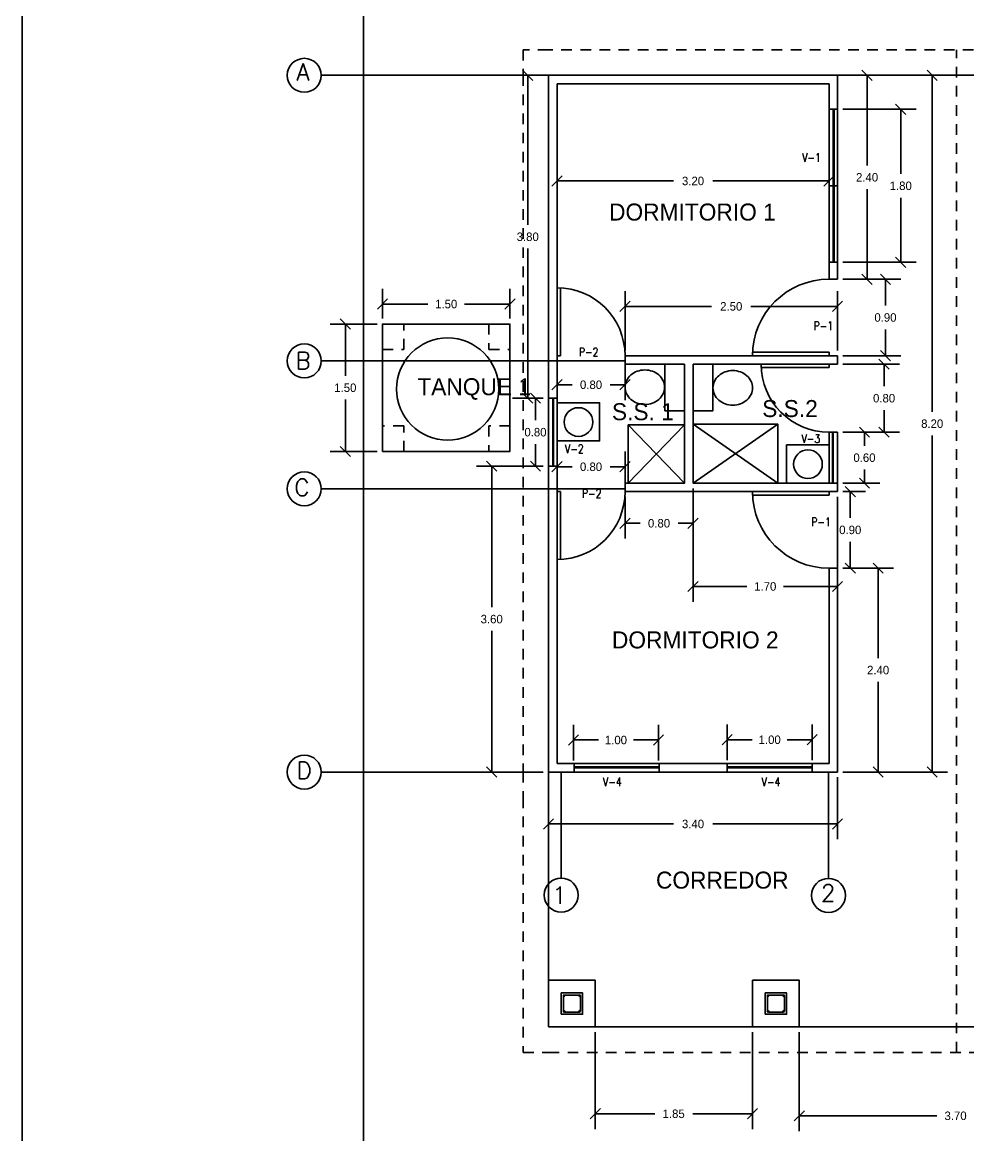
# Model space of a CAD drawing. Extents: x -52 to 126, y -84 to 6.
# Drawn here: x 18.36 to 29.49, y -19.65 to -6.55 of the extents above; entities that cross this region are included whole.
import ezdxf
from ezdxf.enums import TextEntityAlignment as Align

# ---------------------------------------------------------------- set-up
doc = ezdxf.new("R2010")
doc.units = 0
doc.header["$MEASUREMENT"] = 0
doc.linetypes.add('HIDDEN2', pattern=[0.1875, 0.125, -0.0625])
doc.layers.get('0').update_dxf_attribs({"linetype": 'CONTINUOUS'})
doc.layers.get('DEFPOINTS').update_dxf_attribs({"linetype": 'CONTINUOUS'})
for name, color, linetype in [('DIMENSIONES', 2, 'CONTINUOUS'), ('FLECHAS', 8, 'CONTINUOUS'), ('MARCO', 1, 'CONTINUOUS'), ('PAREDES', 7, 'CONTINUOUS'), ('PUERTAS', 6, 'CONTINUOUS'), ('REFUERZO', 3, 'CONTINUOUS'), ('SANITARIOS', 4, 'CONTINUOUS'), ('TECHO', 5, 'CONTINUOUS'), ('TERRENO', 3, 'CONTINUOUS'), ('TEXTOS', 3, 'CONTINUOUS'), ('VENTANAS', 8, 'CONTINUOUS')]:
    doc.layers.add(name, color=color, linetype=linetype)
doc.styles.add('CITYBLUEPRINT', font='CIBT____.PFB', dxfattribs={"height": 0.2})
doc.styles.add('ROMANS', font='romans', dxfattribs={"height": 0.2})
doc.styles.add('ROMANT', font='romant', dxfattribs={"width": 2, "height": 0.4})
doc.dimstyles.get("Standard").update_dxf_attribs({"dimtxt": 0.18, "dimasz": 0.18, "dimexe": 0.18, "dimexo": 0.0625, "dimgap": 0.09, "dimtad": 0, "dimtih": 1, "dimtoh": 1, "dimzin": 0, "dimtxsty": 'CITYBLUEPRINT', "dimcen": 0.09, "dimazin": 3, "dimtfac": 1, "dimtofl": 0, "dimtmove": 0, "dimatfit": 3, "dimtolj": 1, "dimtzin": 0})

# ---------------------------------------------------------------- blocks, each defined once
blk = doc.blocks.new('*D0')
at = {"color": 0, "linetype": 'BYBLOCK'}
for p, q in [((24.554, -15.441), (24.554, -16.17)), ((27.954, -15.441), (27.954, -16.17)), ((24.494, -16.05), (24.614, -15.93)), ((27.894, -16.05), (28.014, -15.93)), ((24.554, -15.99), (26.023, -15.99)), ((27.954, -15.99), (26.486, -15.99))]:
    blk.add_line(p, q, dxfattribs=at)
at = {"layer": 'DEFPOINTS', "color": 0, "linetype": 'BYBLOCK'}
for p in [(24.554, -15.379), (27.954, -15.379), (27.954, -15.99)]:
    blk.add_point(p, dxfattribs=at)
at = {"color": 0, "linetype": 'BYBLOCK'}
blk.add_text('3.40', height=0.1, dxfattribs=at).set_placement((26.254, -15.99), align=Align.MIDDLE_CENTER)
blk = doc.blocks.new('*D1')
at = {"color": 0, "linetype": 'BYBLOCK'}
for p, q in [((26.794, -15.036), (26.914, -14.916)), ((26.854, -15.216), (26.854, -14.796)), ((27.794, -15.036), (27.914, -14.916)), ((27.854, -15.216), (27.854, -14.796)), ((26.854, -14.976), (27.148, -14.976)), ((27.854, -14.976), (27.561, -14.976))]:
    blk.add_line(p, q, dxfattribs=at)
at = {"layer": 'DEFPOINTS', "color": 0, "linetype": 'BYBLOCK'}
for p in [(26.854, -14.976), (26.854, -15.279), (27.854, -15.279)]:
    blk.add_point(p, dxfattribs=at)
at = {"color": 0, "linetype": 'BYBLOCK'}
blk.add_text('1.00', height=0.1, dxfattribs=at).set_placement((27.354, -14.976), align=Align.MIDDLE_CENTER)
blk = doc.blocks.new('*D2')
at = {"color": 0, "linetype": 'BYBLOCK'}
for p, q in [((24.654, -15.216), (24.654, -14.793)), ((25.654, -15.216), (25.654, -14.793)), ((24.594, -15.033), (24.714, -14.913)), ((25.594, -15.033), (25.714, -14.913)), ((24.654, -14.973), (24.948, -14.973)), ((25.654, -14.973), (25.361, -14.973))]:
    blk.add_line(p, q, dxfattribs=at)
at = {"layer": 'DEFPOINTS', "color": 0, "linetype": 'BYBLOCK'}
for p in [(25.654, -14.973), (24.654, -15.279), (25.654, -15.279)]:
    blk.add_point(p, dxfattribs=at)
at = {"color": 0, "linetype": 'BYBLOCK'}
blk.add_text('1.00', height=0.1, dxfattribs=at).set_placement((25.154, -14.973), align=Align.MIDDLE_CENTER)
blk = doc.blocks.new('*D3')
at = {"color": 0, "linetype": 'BYBLOCK'}
for p, q in [((28.492, -13.039), (28.372, -12.919)), ((28.017, -12.979), (28.612, -12.979)), ((28.432, -12.979), (28.432, -14.039)), ((28.432, -15.379), (28.432, -14.319)), ((28.492, -15.439), (28.372, -15.319)), ((28.017, -15.379), (28.612, -15.379))]:
    blk.add_line(p, q, dxfattribs=at)
at = {"layer": 'DEFPOINTS', "color": 0, "linetype": 'BYBLOCK'}
for p in [(27.954, -12.979), (28.432, -12.979), (27.954, -15.379)]:
    blk.add_point(p, dxfattribs=at)
at = {"color": 0, "linetype": 'BYBLOCK'}
blk.add_text('2.40', height=0.1, dxfattribs=at).set_placement((28.432, -14.179), align=Align.MIDDLE_CENTER)
blk = doc.blocks.new('*D4')
at = {"color": 0, "linetype": 'BYBLOCK'}
for p, q in [((24.654, -12.016), (24.654, -11.606)), ((25.454, -12.016), (25.454, -11.606)), ((24.594, -11.846), (24.714, -11.726)), ((25.394, -11.846), (25.514, -11.726)), ((24.654, -11.786), (24.831, -11.786)), ((25.454, -11.786), (25.278, -11.786))]:
    blk.add_line(p, q, dxfattribs=at)
at = {"layer": 'DEFPOINTS', "color": 0, "linetype": 'BYBLOCK'}
for p in [(24.654, -11.786), (24.654, -12.079), (25.454, -12.079)]:
    blk.add_point(p, dxfattribs=at)
at = {"color": 0, "linetype": 'BYBLOCK'}
blk.add_text('0.80', height=0.1, dxfattribs=at).set_placement((25.054, -11.786), align=Align.MIDDLE_CENTER)
blk = doc.blocks.new('*D5')
at = {"color": 0, "linetype": 'BYBLOCK'}
for p, q in [((28.164, -12.139), (28.044, -12.019)), ((28.017, -12.079), (28.284, -12.079)), ((28.104, -12.079), (28.104, -12.389)), ((28.104, -12.979), (28.104, -12.669)), ((28.164, -13.039), (28.044, -12.919)), ((28.017, -12.979), (28.284, -12.979))]:
    blk.add_line(p, q, dxfattribs=at)
at = {"layer": 'DEFPOINTS', "color": 0, "linetype": 'BYBLOCK'}
for p in [(27.954, -12.079), (28.104, -12.079), (27.954, -12.979)]:
    blk.add_point(p, dxfattribs=at)
at = {"color": 0, "linetype": 'BYBLOCK'}
blk.add_text('0.90', height=0.1, dxfattribs=at).set_placement((28.104, -12.529), align=Align.MIDDLE_CENTER)
blk = doc.blocks.new('*D6')
at = {"color": 0, "linetype": 'BYBLOCK'}
for p, q in [((28.017, -10.579), (28.682, -10.579)), ((28.562, -10.639), (28.442, -10.519)), ((28.502, -10.579), (28.502, -10.839)), ((28.502, -11.379), (28.502, -11.119)), ((28.017, -11.379), (28.682, -11.379)), ((28.562, -11.439), (28.442, -11.319))]:
    blk.add_line(p, q, dxfattribs=at)
at = {"layer": 'DEFPOINTS', "color": 0, "linetype": 'BYBLOCK'}
for p in [(27.954, -10.579), (28.502, -10.579), (27.954, -11.379)]:
    blk.add_point(p, dxfattribs=at)
at = {"color": 0, "linetype": 'BYBLOCK'}
blk.add_text('0.80', height=0.1, dxfattribs=at).set_placement((28.502, -10.979), align=Align.MIDDLE_CENTER)
blk = doc.blocks.new('*D7')
at = {"color": 0, "linetype": 'BYBLOCK'}
for p, q in [((28.578, -9.639), (28.458, -9.519)), ((28.017, -9.579), (28.698, -9.579)), ((28.518, -9.579), (28.518, -9.889)), ((28.518, -10.479), (28.518, -10.169)), ((28.578, -10.539), (28.458, -10.419)), ((28.017, -10.479), (28.698, -10.479))]:
    blk.add_line(p, q, dxfattribs=at)
at = {"layer": 'DEFPOINTS', "color": 0, "linetype": 'BYBLOCK'}
for p in [(27.954, -9.579), (28.518, -9.579), (27.954, -10.479)]:
    blk.add_point(p, dxfattribs=at)
at = {"color": 0, "linetype": 'BYBLOCK'}
blk.add_text('0.90', height=0.1, dxfattribs=at).set_placement((28.518, -10.029), align=Align.MIDDLE_CENTER)
blk = doc.blocks.new('*D8')
at = {"color": 0, "linetype": 'BYBLOCK'}
for p, q in [((28.017, -11.379), (28.451, -11.379)), ((28.331, -11.439), (28.211, -11.319)), ((28.271, -11.379), (28.271, -11.539)), ((28.271, -11.979), (28.271, -11.819)), ((28.017, -11.979), (28.451, -11.979)), ((28.331, -12.039), (28.211, -11.919))]:
    blk.add_line(p, q, dxfattribs=at)
at = {"layer": 'DEFPOINTS', "color": 0, "linetype": 'BYBLOCK'}
for p in [(27.954, -11.379), (27.954, -11.979), (28.271, -11.979)]:
    blk.add_point(p, dxfattribs=at)
at = {"color": 0, "linetype": 'BYBLOCK'}
blk.add_text('0.60', height=0.1, dxfattribs=at).set_placement((28.271, -11.679), align=Align.MIDDLE_CENTER)
blk = doc.blocks.new('*D9')
at = {"color": 0, "linetype": 'BYBLOCK'}
for p, q in [((28.017, -7.179), (28.482, -7.179)), ((28.362, -7.239), (28.242, -7.119)), ((28.302, -7.179), (28.302, -8.239)), ((28.302, -9.579), (28.302, -8.519)), ((28.362, -9.639), (28.242, -9.519)), ((28.017, -9.579), (28.482, -9.579))]:
    blk.add_line(p, q, dxfattribs=at)
at = {"layer": 'DEFPOINTS', "color": 0, "linetype": 'BYBLOCK'}
for p in [(27.954, -7.179), (28.302, -7.179), (27.954, -9.579)]:
    blk.add_point(p, dxfattribs=at)
at = {"color": 0, "linetype": 'BYBLOCK'}
blk.add_text('2.40', height=0.1, dxfattribs=at).set_placement((28.302, -8.379), align=Align.MIDDLE_CENTER)
blk = doc.blocks.new('*D10')
at = {"color": 0, "linetype": 'BYBLOCK'}
for p, q in [((25.454, -10.416), (25.454, -9.718)), ((27.954, -10.416), (27.954, -9.718)), ((25.394, -9.958), (25.514, -9.838)), ((25.454, -9.898), (26.473, -9.898)), ((27.954, -9.898), (26.936, -9.898)), ((27.894, -9.958), (28.014, -9.838))]:
    blk.add_line(p, q, dxfattribs=at)
at = {"layer": 'DEFPOINTS', "color": 0, "linetype": 'BYBLOCK'}
for p in [(25.454, -9.898), (25.454, -10.479), (27.954, -10.479)]:
    blk.add_point(p, dxfattribs=at)
at = {"color": 0, "linetype": 'BYBLOCK'}
blk.add_text('2.50', height=0.1, dxfattribs=at).set_placement((26.704, -9.898), align=Align.MIDDLE_CENTER)
blk = doc.blocks.new('*D11')
at = {"color": 0, "linetype": 'BYBLOCK'}
for p, q in [((26.254, -12.041), (26.254, -12.631)), ((25.454, -12.141), (25.454, -12.631)), ((25.394, -12.511), (25.514, -12.391)), ((26.194, -12.511), (26.314, -12.391)), ((25.454, -12.451), (25.631, -12.451)), ((26.254, -12.451), (26.078, -12.451))]:
    blk.add_line(p, q, dxfattribs=at)
at = {"layer": 'DEFPOINTS', "color": 0, "linetype": 'BYBLOCK'}
for p in [(26.254, -11.979), (25.454, -12.079), (26.254, -12.451)]:
    blk.add_point(p, dxfattribs=at)
at = {"color": 0, "linetype": 'BYBLOCK'}
blk.add_text('0.80', height=0.1, dxfattribs=at).set_placement((25.854, -12.451), align=Align.MIDDLE_CENTER)
blk = doc.blocks.new('*D45')
at = {"color": 0, "linetype": 'BYBLOCK'}
for p, q in [((24.654, -10.541), (24.654, -11.001)), ((25.454, -10.541), (25.454, -11.001)), ((24.594, -10.881), (24.714, -10.761)), ((24.654, -10.821), (24.831, -10.821)), ((25.454, -10.821), (25.278, -10.821)), ((25.394, -10.881), (25.514, -10.761))]:
    blk.add_line(p, q, dxfattribs=at)
at = {"layer": 'DEFPOINTS', "color": 0, "linetype": 'BYBLOCK'}
for p in [(24.654, -10.479), (25.454, -10.479), (25.454, -10.821)]:
    blk.add_point(p, dxfattribs=at)
at = {"color": 0, "linetype": 'BYBLOCK'}
blk.add_text('0.80', height=0.1, dxfattribs=at).set_placement((25.054, -10.821), align=Align.MIDDLE_CENTER)
blk = doc.blocks.new('*D12')
at = {"color": 0, "linetype": 'BYBLOCK'}
for p, q in [((24.492, -10.979), (24.22, -10.979)), ((24.46, -11.039), (24.34, -10.919)), ((24.4, -10.979), (24.4, -11.239)), ((24.4, -11.779), (24.4, -11.519)), ((24.492, -11.779), (24.22, -11.779)), ((24.46, -11.839), (24.34, -11.719))]:
    blk.add_line(p, q, dxfattribs=at)
at = {"layer": 'DEFPOINTS', "color": 0, "linetype": 'BYBLOCK'}
for p in [(24.4, -10.979), (24.554, -10.979), (24.554, -11.779)]:
    blk.add_point(p, dxfattribs=at)
at = {"color": 0, "linetype": 'BYBLOCK'}
blk.add_text('0.80', height=0.1, dxfattribs=at).set_placement((24.4, -11.379), align=Align.MIDDLE_CENTER)
blk = doc.blocks.new('*D13')
at = {"color": 0, "linetype": 'BYBLOCK'}
for p, q in [((24.654, -7.341), (24.654, -8.602)), ((27.854, -7.341), (27.854, -8.602)), ((24.594, -8.482), (24.714, -8.362)), ((27.794, -8.482), (27.914, -8.362)), ((24.654, -8.422), (26.023, -8.422)), ((27.854, -8.422), (26.486, -8.422))]:
    blk.add_line(p, q, dxfattribs=at)
at = {"layer": 'DEFPOINTS', "color": 0, "linetype": 'BYBLOCK'}
for p in [(24.654, -7.279), (27.854, -7.279), (27.854, -8.422)]:
    blk.add_point(p, dxfattribs=at)
at = {"color": 0, "linetype": 'BYBLOCK'}
blk.add_text('3.20', height=0.1, dxfattribs=at).set_placement((26.254, -8.422), align=Align.MIDDLE_CENTER)
blk = doc.blocks.new('*D14')
at = {"color": 0, "linetype": 'BYBLOCK'}
for p, q in [((24.492, -11.779), (23.705, -11.779)), ((23.945, -11.839), (23.825, -11.719)), ((23.885, -11.779), (23.885, -13.439)), ((23.885, -15.379), (23.885, -13.719)), ((23.945, -15.439), (23.825, -15.319)), ((24.492, -15.379), (23.705, -15.379))]:
    blk.add_line(p, q, dxfattribs=at)
at = {"layer": 'DEFPOINTS', "color": 0, "linetype": 'BYBLOCK'}
for p in [(23.885, -11.779), (24.554, -11.779), (24.554, -15.379)]:
    blk.add_point(p, dxfattribs=at)
at = {"color": 0, "linetype": 'BYBLOCK'}
blk.add_text('3.60', height=0.1, dxfattribs=at).set_placement((23.885, -13.579), align=Align.MIDDLE_CENTER)
blk = doc.blocks.new('*D15')
at = {"color": 0, "linetype": 'BYBLOCK'}
for p, q in [((24.492, -7.179), (24.129, -7.179)), ((24.369, -7.239), (24.249, -7.119)), ((24.309, -7.179), (24.309, -8.939)), ((24.309, -10.979), (24.309, -9.219)), ((24.492, -10.979), (24.129, -10.979)), ((24.369, -11.039), (24.249, -10.919))]:
    blk.add_line(p, q, dxfattribs=at)
at = {"layer": 'DEFPOINTS', "color": 0, "linetype": 'BYBLOCK'}
for p in [(24.309, -7.179), (24.554, -7.179), (24.554, -10.979)]:
    blk.add_point(p, dxfattribs=at)
at = {"color": 0, "linetype": 'BYBLOCK'}
blk.add_text('3.80', height=0.1, dxfattribs=at).set_placement((24.309, -9.079), align=Align.MIDDLE_CENTER)
blk = doc.blocks.new('*D16')
at = {"color": 0, "linetype": 'BYBLOCK'}
for p, q in [((28.017, -7.179), (29.248, -7.179)), ((29.128, -7.239), (29.008, -7.119)), ((29.068, -7.179), (29.068, -11.139)), ((29.068, -15.379), (29.068, -11.419)), ((29.128, -15.439), (29.008, -15.319)), ((28.017, -15.379), (29.248, -15.379))]:
    blk.add_line(p, q, dxfattribs=at)
at = {"layer": 'DEFPOINTS', "color": 0, "linetype": 'BYBLOCK'}
for p in [(27.954, -7.179), (29.068, -7.179), (27.954, -15.379)]:
    blk.add_point(p, dxfattribs=at)
at = {"color": 0, "linetype": 'BYBLOCK'}
blk.add_text('8.20', height=0.1, dxfattribs=at).set_placement((29.068, -11.279), align=Align.MIDDLE_CENTER)
blk = doc.blocks.new('*D17')
at = {"color": 0, "linetype": 'BYBLOCK'}
for p, q in [((26.254, -12.104), (26.254, -13.375)), ((27.954, -12.141), (27.954, -13.375)), ((26.194, -13.255), (26.314, -13.135)), ((26.254, -13.195), (26.889, -13.195)), ((27.954, -13.195), (27.319, -13.195)), ((27.894, -13.255), (28.014, -13.135))]:
    blk.add_line(p, q, dxfattribs=at)
at = {"layer": 'DEFPOINTS', "color": 0, "linetype": 'BYBLOCK'}
for p in [(26.254, -12.041), (27.954, -12.079), (27.954, -13.195)]:
    blk.add_point(p, dxfattribs=at)
at = {"color": 0, "linetype": 'BYBLOCK'}
blk.add_text('1.70', height=0.1, dxfattribs=at).set_placement((27.104, -13.195), align=Align.MIDDLE_CENTER)
blk = doc.blocks.new('*D34')
at = {"color": 0, "linetype": 'BYBLOCK'}
for p, q in [((22.54, -9.931), (22.66, -9.811)), ((22.6, -10.043), (22.6, -9.691)), ((24.04, -9.931), (24.16, -9.811)), ((24.1, -10.043), (24.1, -9.691)), ((22.6, -9.871), (23.135, -9.871)), ((24.1, -9.871), (23.565, -9.871))]:
    blk.add_line(p, q, dxfattribs=at)
at = {"layer": 'DEFPOINTS', "color": 0, "linetype": 'BYBLOCK'}
for p in [(24.1, -9.871), (22.6, -10.106), (24.1, -10.106)]:
    blk.add_point(p, dxfattribs=at)
at = {"color": 0, "linetype": 'BYBLOCK'}
blk.add_text('1.50', height=0.1, dxfattribs=at).set_placement((23.35, -9.871), align=Align.MIDDLE_CENTER)
blk = doc.blocks.new('*D35')
at = {"color": 0, "linetype": 'BYBLOCK'}
for p, q in [((22.223, -10.166), (22.103, -10.046)), ((22.537, -10.106), (21.983, -10.106)), ((22.163, -10.106), (22.163, -10.716)), ((22.163, -11.606), (22.163, -10.996)), ((22.537, -11.606), (21.983, -11.606)), ((22.223, -11.666), (22.103, -11.546))]:
    blk.add_line(p, q, dxfattribs=at)
at = {"layer": 'DEFPOINTS', "color": 0, "linetype": 'BYBLOCK'}
for p in [(22.6, -10.106), (22.163, -11.606), (22.6, -11.606)]:
    blk.add_point(p, dxfattribs=at)
at = {"color": 0, "linetype": 'BYBLOCK'}
blk.add_text('1.50', height=0.1, dxfattribs=at).set_placement((22.163, -10.856), align=Align.MIDDLE_CENTER)
blk = doc.blocks.new('*D135')
at = {"color": 0, "linetype": 'BYBLOCK'}
for p, q in [((28.017, -7.579), (28.878, -7.579)), ((28.758, -7.639), (28.638, -7.519)), ((28.698, -7.579), (28.698, -8.339)), ((28.698, -9.379), (28.698, -8.619)), ((28.017, -9.379), (28.878, -9.379)), ((28.758, -9.439), (28.638, -9.319))]:
    blk.add_line(p, q, dxfattribs=at)
at = {"layer": 'DEFPOINTS', "color": 0, "linetype": 'BYBLOCK'}
for p in [(27.954, -7.579), (27.954, -9.379), (28.698, -9.379)]:
    blk.add_point(p, dxfattribs=at)
at = {"color": 0, "linetype": 'BYBLOCK'}
blk.add_text('1.80', height=0.1, dxfattribs=at).set_placement((28.698, -8.479), align=Align.MIDDLE_CENTER)
blk = doc.blocks.new('*D186')
at = {"color": 0, "linetype": 'BYBLOCK'}
for p, q in [((25.104, -18.441), (25.104, -19.581)), ((26.954, -18.441), (26.954, -19.581)), ((25.044, -19.461), (25.164, -19.341)), ((26.894, -19.461), (27.014, -19.341)), ((25.104, -19.401), (25.806, -19.401)), ((26.954, -19.401), (26.253, -19.401))]:
    blk.add_line(p, q, dxfattribs=at)
at = {"layer": 'DEFPOINTS', "color": 0, "linetype": 'BYBLOCK'}
for p in [(25.104, -18.379), (26.954, -18.379), (26.954, -19.401)]:
    blk.add_point(p, dxfattribs=at)
at = {"color": 0, "linetype": 'BYBLOCK'}
blk.add_text('1.85', height=0.1, dxfattribs=at).set_placement((25.896, -19.451))
blk = doc.blocks.new('*D187')
at = {"color": 0, "linetype": 'BYBLOCK'}
for p, q in [((27.504, -18.441), (27.504, -19.605)), ((31.204, -18.441), (31.204, -19.605)), ((27.444, -19.485), (27.564, -19.365)), ((31.144, -19.485), (31.264, -19.365)), ((27.504, -19.425), (29.123, -19.425)), ((31.204, -19.425), (29.586, -19.425))]:
    blk.add_line(p, q, dxfattribs=at)
at = {"layer": 'DEFPOINTS', "color": 0, "linetype": 'BYBLOCK'}
for p in [(27.504, -18.379), (31.204, -18.379), (31.204, -19.425)]:
    blk.add_point(p, dxfattribs=at)
at = {"color": 0, "linetype": 'BYBLOCK'}
blk.add_text('3.70', height=0.1, dxfattribs=at).set_placement((29.213, -19.475))

msp = doc.modelspace()

# ---------------------------------------------------------------- linework, layer by layer
at = {"layer": 'FLECHAS'}
for p, q in [((24.554, -7.179), (21.88, -7.179)), ((25.454, -10.541), (21.88, -10.541)), ((25.454, -12.045), (21.88, -12.045)), ((24.492, -15.379), (21.88, -15.379))]:
    msp.add_line(p, q, dxfattribs=at)
for points in [[(24.703, -15.379), (24.703, -16.627)], [(27.848, -15.379), (27.848, -16.343), (27.848, -16.631)]]:
    msp.add_lwpolyline(points, dxfattribs=at)
at = {"layer": 'MARCO'}
msp.add_lwpolyline([(18.362, 5.655), (18.362, -33.62), (43.019, -33.62), (43.019, 5.655)], close=True, dxfattribs=at)
for centre in [(21.68, -7.179), (21.68, -10.541), (21.68, -12.045), (21.68, -15.379), (24.703, -16.827), (27.848, -16.831)]:
    msp.add_circle(centre, 0.2, dxfattribs=at)
at = {"layer": 'PAREDES'}
for p, q in [((24.554, -7.179), (27.954, -7.179)), ((24.554, -7.179), (24.554, -9.679)), ((27.954, -7.279), (27.954, -7.179)), ((30.954, -7.179), (27.954, -7.179)), ((24.654, -7.279), (27.654, -7.279)), ((24.654, -9.679), (24.654, -7.279)), ((27.654, -7.279), (27.854, -7.279)), ((27.854, -7.279), (27.854, -9.579)), ((27.954, -7.279), (27.954, -9.579)), ((24.554, -10.579), (24.554, -9.679)), ((24.654, -9.679), (24.654, -10.479)), ((27.854, -9.579), (27.954, -9.579)), ((24.554, -10.579), (24.554, -13.179)), ((24.654, -10.579), (24.654, -10.479)), ((24.654, -10.579), (24.654, -11.979)), ((27.854, -10.479), (25.454, -10.479)), ((25.454, -10.579), (25.454, -10.479)), ((25.454, -10.579), (26.154, -10.579)), ((26.154, -10.579), (26.154, -11.979)), ((26.254, -10.579), (26.254, -11.979)), ((26.254, -10.579), (27.854, -10.579)), ((27.054, -10.479), (27.054, -10.479)), ((27.854, -10.479), (27.954, -10.479)), ((27.854, -10.579), (27.954, -10.579)), ((27.954, -10.479), (27.954, -10.579)), ((27.854, -11.379), (27.954, -11.379)), ((27.854, -11.379), (27.854, -11.979)), ((27.954, -11.379), (27.954, -12.079)), ((24.654, -11.979), (24.654, -11.979)), ((24.654, -11.979), (24.654, -12.079)), ((26.154, -11.979), (25.454, -11.979)), ((25.454, -12.079), (25.454, -11.979)), ((27.854, -11.979), (26.254, -11.979)), ((24.654, -15.279), (24.654, -12.079)), ((25.454, -12.079), (27.854, -12.079)), ((27.854, -12.079), (27.954, -12.079)), ((27.854, -12.979), (27.854, -15.279)), ((27.854, -12.979), (27.954, -12.979)), ((27.954, -12.979), (27.954, -15.379)), ((24.554, -15.379), (24.554, -13.179)), ((27.854, -15.279), (24.654, -15.279)), ((27.954, -15.379), (24.554, -15.379)), ((24.554, -18.379), (24.554, -15.379)), ((24.554, -18.379), (34.154, -18.379))]:
    msp.add_line(p, q, dxfattribs=at)
for points in [[(22.6, -11.606), (24.1, -11.606), (24.1, -10.106), (22.6, -10.106)], [(24.554, -18.379), (25.104, -18.379), (25.104, -17.829), (24.554, -17.829)], [(26.954, -18.379), (27.504, -18.379), (27.504, -17.829), (26.954, -17.829)], [(24.704, -18.229), (24.954, -18.229), (24.954, -17.979), (24.704, -17.979)], [(27.104, -18.229), (27.354, -18.229), (27.354, -17.979), (27.104, -17.979)]]:
    msp.add_lwpolyline(points, close=True, dxfattribs=at)
at = {"layer": 'PAREDES', "linetype": 'HIDDEN2'}
for points in [[(22.6, -10.406), (22.85, -10.406), (22.85, -10.106), (22.6, -10.106)], [(23.85, -10.406), (24.1, -10.406), (24.1, -10.106), (23.85, -10.106)], [(22.6, -11.606), (22.85, -11.606), (22.85, -11.306), (22.6, -11.306)], [(23.85, -11.606), (24.1, -11.606), (24.1, -11.306), (23.85, -11.306)]]:
    msp.add_lwpolyline(points, close=True, dxfattribs=at)
at = {"layer": 'PUERTAS'}
for p, q in [((24.654, -10.479), (24.654, -9.679)), ((24.694, -10.479), (24.694, -9.679)), ((26.954, -10.439), (27.854, -10.439)), ((27.854, -10.479), (27.854, -10.439)), ((24.654, -10.479), (24.654, -10.479)), ((24.654, -10.479), (24.694, -10.479)), ((26.954, -10.479), (27.854, -10.479)), ((27.054, -10.579), (27.854, -10.579)), ((27.854, -10.579), (27.854, -10.619)), ((27.054, -10.619), (27.854, -10.619)), ((24.654, -12.079), (24.654, -12.879)), ((24.654, -12.079), (24.694, -12.079)), ((24.694, -12.079), (24.694, -12.879)), ((26.954, -12.079), (27.854, -12.079)), ((26.954, -12.119), (27.854, -12.119)), ((27.854, -12.079), (27.854, -12.119)), ((27.854, -12.119), (27.854, -12.119))]:
    msp.add_line(p, q, dxfattribs=at)
for centre, radius, start, end in [((24.654, -10.479), 0.8, 0, 90), ((27.854, -10.479), 0.9, 90, 180), ((27.854, -10.579), 0.8, 180, 270), ((24.654, -12.079), 0.8, 270, 0), ((27.854, -12.079), 0.9, 180, 270)]:
    msp.add_arc(centre, radius, start, end, dxfattribs=at)
at = {"layer": 'REFUERZO'}
for p, q in [((24.729, -18.016), (24.729, -18.192)), ((24.917, -18.004), (24.741, -18.004)), ((24.929, -18.015), (24.929, -18.193)), ((27.129, -18.016), (27.129, -18.192)), ((27.317, -18.004), (27.141, -18.004)), ((27.329, -18.015), (27.329, -18.193)), ((24.917, -18.204), (24.742, -18.204)), ((27.317, -18.204), (27.142, -18.204))]:
    msp.add_line(p, q, dxfattribs=at)
for centre in [(24.737, -18.012), (24.921, -18.012), (27.137, -18.012), (27.321, -18.012), (24.737, -18.196), (24.921, -18.196), (27.137, -18.196), (27.321, -18.196)]:
    msp.add_circle(centre, 0.00887, dxfattribs=at)
at = {"layer": 'SANITARIOS'}
for p, q in [((26.254, -10.579), (26.487, -10.579)), ((26.154, -11.129), (25.922, -11.129)), ((26.296, -11.248), (26.296, -11.248)), ((26.154, -11.293), (25.491, -11.979)), ((25.491, -11.293), (26.154, -11.979)), ((26.254, -11.284), (27.25, -11.979)), ((27.25, -11.284), (26.254, -11.979))]:
    msp.add_line(p, q, dxfattribs=at)
for points in [[(26.154, -10.579), (25.922, -10.579), (25.922, -11.129)], [(26.154, -11.129), (26.154, -10.579)], [(26.254, -11.129), (26.487, -11.129), (26.487, -10.579)], [(26.254, -10.579), (26.254, -11.129)]]:
    msp.add_lwpolyline(points, dxfattribs=at)
for points in [[(25.687, -11.053, 0.087147), (25.777, -11.037, 0.093047), (25.851, -10.994, 0.102819), (25.902, -10.926, 0.110985), (25.92, -10.85, 0.110985), (25.902, -10.773, 0.102819), (25.851, -10.706, 0.093047), (25.777, -10.662, 0.087147), (25.687, -10.647, 0.087147), (25.597, -10.662, 0.093047), (25.523, -10.706, 0.102819), (25.472, -10.773, 0.110985), (25.455, -10.85, 0.110985), (25.472, -10.926, 0.102819), (25.523, -10.994, 0.093047), (25.597, -11.037, 0.087147)], [(26.722, -10.654, 0.087147), (26.631, -10.67, 0.093047), (26.557, -10.714, 0.102819), (26.506, -10.781, 0.110985), (26.489, -10.858, 0.110985), (26.506, -10.934, 0.102819), (26.557, -11.002, 0.093047), (26.631, -11.045, 0.087147), (26.722, -11.061, 0.087147), (26.812, -11.045, 0.093047), (26.886, -11.002, 0.102819), (26.937, -10.934, 0.110985), (26.954, -10.858, 0.110985), (26.937, -10.781, 0.102819), (26.886, -10.714, 0.093047), (26.812, -10.67, 0.087147)]]:
    msp.add_lwpolyline(points, format="xyb", close=True, dxfattribs=at)
for points in [[(24.654, -11.482), (25.154, -11.482), (25.154, -11.032), (24.654, -11.032)], [(25.491, -11.293), (25.491, -11.979), (26.154, -11.979), (26.154, -11.293)], [(26.254, -11.284), (26.254, -11.979), (27.25, -11.979), (27.25, -11.284)], [(27.354, -11.979), (27.854, -11.979), (27.854, -11.529), (27.354, -11.529)]]:
    msp.add_lwpolyline(points, close=True, dxfattribs=at)
for centre, radius in [((23.367, -10.871), 0.601), ((24.906, -11.26), 0.169), ((27.606, -11.756), 0.169)]:
    msp.add_circle(centre, radius, dxfattribs=at)
at = {"layer": 'TECHO', "linetype": 'HIDDEN2'}
msp.add_line((29.354, -18.679), (29.354, -6.879), dxfattribs=at)
msp.add_lwpolyline([(35.854, -6.879), (24.554, -6.879), (24.554, -6.879), (24.254, -6.879), (24.254, -7.179), (24.254, -15.379), (24.254, -15.679), (24.254, -18.679), (24.554, -18.679), (34.454, -18.679), (34.454, -15.679), (34.454, -15.379), (34.454, -9.882), (35.854, -9.882), (36.154, -9.882), (36.154, -9.579), (36.154, -7.179), (36.154, -6.879)], close=True, dxfattribs=at)
at = {"layer": 'TERRENO'}
msp.add_line((22.375, -12.635), (22.375, 2.715), dxfattribs=at)
msp.add_lwpolyline([(37.575, -27.985), (37.575, 2.715), (22.375, 2.715), (22.375, -27.985)], close=True, dxfattribs=at)
at = {"layer": 'VENTANAS'}
for p, q in [((27.954, -7.579), (27.854, -7.579)), ((27.904, -7.579), (27.904, -9.379)), ((27.914, -7.579), (27.914, -9.379)), ((27.954, -8.479), (27.854, -8.479)), ((27.954, -9.379), (27.854, -9.379)), ((24.422, -10.929), (24.422, -10.929)), ((24.554, -10.979), (24.654, -10.979)), ((24.604, -10.979), (24.604, -11.779)), ((24.614, -10.979), (24.614, -11.779)), ((27.954, -11.379), (27.854, -11.379)), ((27.894, -11.979), (27.894, -11.379)), ((27.904, -11.979), (27.904, -11.379)), ((24.654, -11.779), (24.554, -11.779)), ((27.854, -11.979), (27.954, -11.979)), ((24.854, -15.279), (24.854, -15.379)), ((25.854, -15.319), (24.854, -15.319)), ((25.854, -15.379), (25.854, -15.279)), ((26.654, -15.379), (26.654, -15.279)), ((27.654, -15.319), (26.654, -15.319)), ((27.654, -15.279), (27.654, -15.379)), ((25.854, -15.329), (24.854, -15.329)), ((27.654, -15.329), (26.654, -15.329))]:
    msp.add_line(p, q, dxfattribs=at)

# ---------------------------------------------------------------- texts
at = {"layer": 'MARCO', "style": 'ROMANS'}
for s, p in [('A', (21.589, -7.241)), ('B', (21.576, -10.637)), ('C', (21.562, -12.13)), ('D', (21.589, -15.46)), ('1', (24.596, -16.929)), ('2', (27.758, -16.904))]:
    msp.add_text(s, height=0.2, dxfattribs=at).set_placement(p)
at = {"layer": 'TEXTOS', "style": 'ROMANT', "width": 0.8}
for s, p in [('V-1', (27.539, -8.197)), ('P-1', (27.673, -10.177)), ('P-2', (24.911, -10.485)), ('V-3', (27.531, -11.505)), ('V-2', (24.748, -11.625)), ('P-2', (24.947, -12.15)), ('P-1', (27.646, -12.485)), ('V-4', (25.195, -15.544)), ('V-4', (27.062, -15.544))]:
    msp.add_text(s, height=0.1, dxfattribs=at).set_placement(p)
at = {"layer": 'TEXTOS', "style": 'CITYBLUEPRINT'}
for s, p in [('DORMITORIO 1', (25.266, -8.888)), ('TANQUE 1', (23.01, -10.944)), ('S.S.2', (27.068, -11.201)), ('S.S. 1', (25.3, -11.238)), ('DORMITORIO 2', (25.3, -13.924)), ('CORREDOR', (25.818, -16.751))]:
    msp.add_text(s, height=0.2, dxfattribs=at).set_placement(p)

# ---------------------------------------------------------------- dimensions: what is measured, and where the dimension line sits
at = {"layer": 'DIMENSIONES'}
for base, p1, p2, picture, middle in [((24.309, -7.179), (24.554, -10.979), (24.554, -7.179), '*D15', (24.309, -9.079)), ((28.302, -7.179), (27.954, -9.579), (27.954, -7.179), '*D9', (28.302, -8.379)), ((29.068, -7.179), (27.954, -15.379), (27.954, -7.179), '*D16', (29.068, -11.279)), ((28.698, -9.379), (27.954, -7.579), (27.954, -9.379), '*D135', (28.698, -8.479)), ((28.518, -9.579), (27.954, -10.479), (27.954, -9.579), '*D7', (28.518, -10.029)), ((22.163, -11.606), (22.6, -10.106), (22.6, -11.606), '*D35', (22.163, -10.856)), ((28.502, -10.579), (27.954, -11.379), (27.954, -10.579), '*D6', (28.502, -10.979)), ((24.4, -10.979), (24.554, -11.779), (24.554, -10.979), '*D12', (24.4, -11.379)), ((28.271, -11.979), (27.954, -11.379), (27.954, -11.979), '*D8', (28.271, -11.679)), ((23.885, -11.779), (24.554, -15.379), (24.554, -11.779), '*D14', (23.885, -13.579)), ((28.104, -12.079), (27.954, -12.979), (27.954, -12.079), '*D5', (28.104, -12.529)), ((28.432, -12.979), (27.954, -15.379), (27.954, -12.979), '*D3', (28.432, -14.179))]:
    dim = msp.add_linear_dim(base=base, p1=p1, p2=p2, angle=90, dimstyle='Standard', dxfattribs=at)
    dim.commit()
    dim.dimension.update_dxf_attribs({"geometry": picture, "text_midpoint": middle})
for base, p1, p2, picture, middle in [((27.854, -8.422), (24.654, -7.279), (27.854, -7.279), '*D13', (26.254, -8.422)), ((24.1, -9.871), (22.6, -10.106), (24.1, -10.106), '*D34', (23.35, -9.871)), ((25.454, -9.898), (27.954, -10.479), (25.454, -10.479), '*D10', (26.704, -9.898)), ((25.454, -10.821), (24.654, -10.479), (25.454, -10.479), '*D45', (25.054, -10.821)), ((24.654, -11.786), (25.454, -12.079), (24.654, -12.079), '*D4', (25.054, -11.786)), ((26.254, -12.451), (25.454, -12.079), (26.254, -11.979), '*D11', (25.854, -12.451)), ((27.954, -13.195), (26.254, -12.041), (27.954, -12.079), '*D17', (27.104, -13.195)), ((27.954, -15.99), (24.554, -15.379), (27.954, -15.379), '*D0', (26.254, -15.99))]:
    dim = msp.add_linear_dim(base=base, p1=p1, p2=p2, dimstyle='Standard', dxfattribs=at)
    dim.commit()
    dim.dimension.update_dxf_attribs({"geometry": picture, "text_midpoint": middle})
for base, p1, p2, picture, middle, set_off in [((25.847, -15.002), (24.847, -15.308), (25.847, -15.308), '*D2', (25.347, -15.002), (0.193, -0.029)), ((26.657, -14.999), (27.657, -15.302), (26.657, -15.302), '*D1', (27.157, -14.999), (-0.198, -0.023))]:
    dim = msp.add_linear_dim(base=base, p1=p1, p2=p2, dimstyle='Standard', dxfattribs=at)
    dim.commit()
    dim.dimension.update_dxf_attribs({"geometry": picture, "text_midpoint": middle, "insert": set_off})
for p1, p2, distance, picture, middle in [((25.104, -18.379), (26.954, -18.379), -1.022, '*D186', (26.029, -19.401)), ((27.504, -18.379), (31.204, -18.379), -1.046, '*D187', (29.354, -19.425))]:
    dim = msp.add_aligned_dim(p1=p1, p2=p2, distance=distance, dimstyle='STANDARD', override={"dimtxt": 0.1, "dimasz": 0, "dimdec": 2, "dimtsz": 0.06, "dimtdec": 2}, dxfattribs=at)
    dim.commit()
    dim.dimension.update_dxf_attribs({"geometry": picture, "text_midpoint": middle})

doc.saveas('drawing.dxf')
